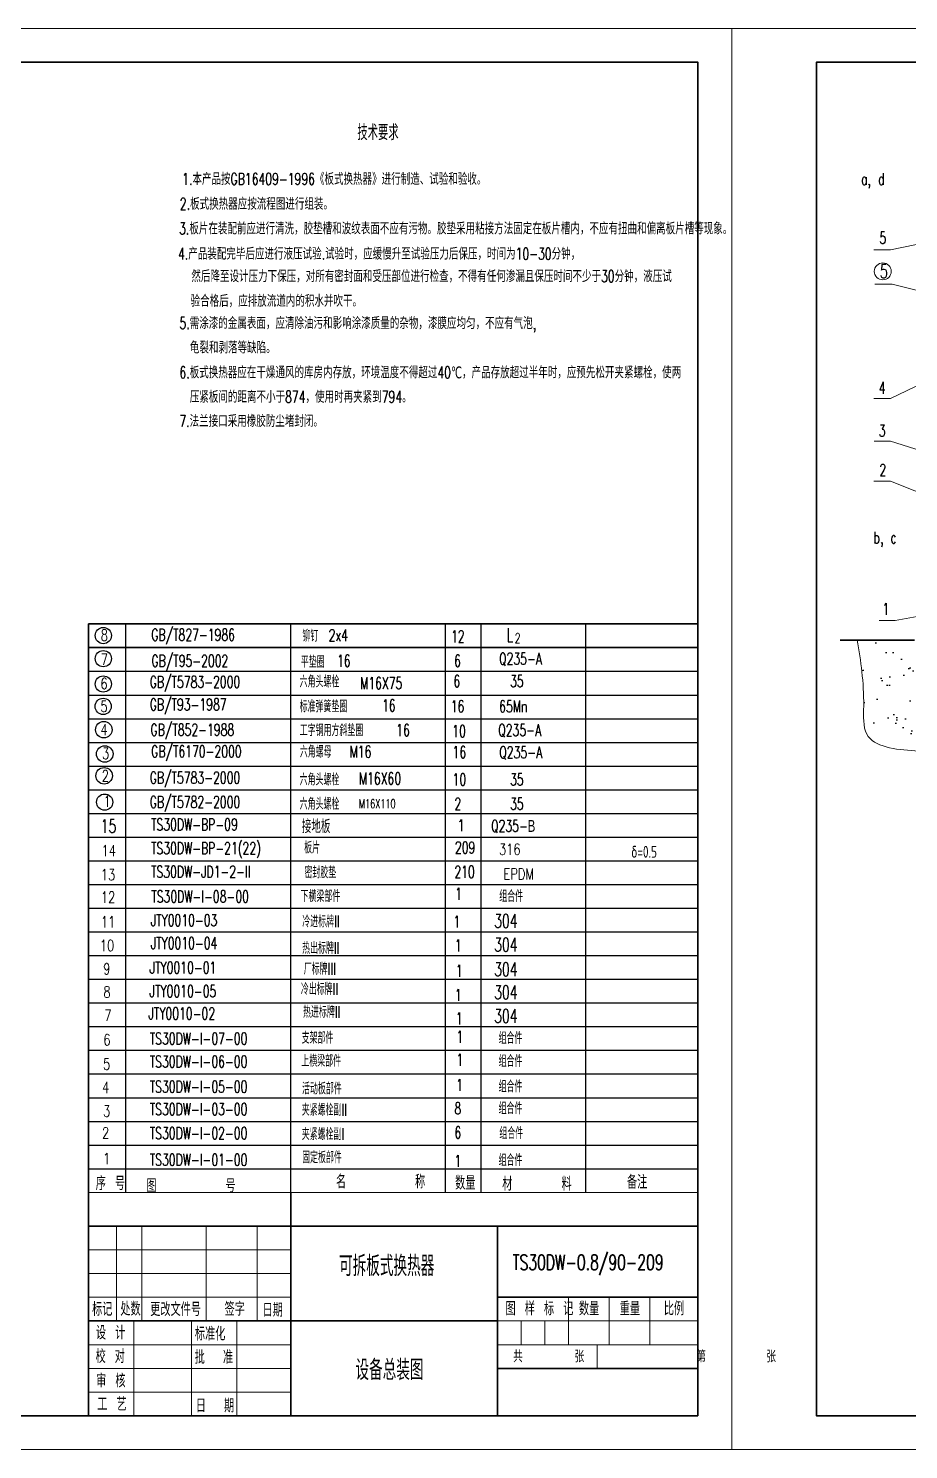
# Model space of a CAD drawing. Header units: millimetres. Extents: x -394 to 6212, y -2458 to 809.
# Drawn here: x 3913.4 to 4173.4, y -2457.9 to -2037.9 of the extents above; entities that cross this region are included whole.
import ezdxf

# ---------------------------------------------------------------- set-up
doc = ezdxf.new("R2010")
doc.units = ezdxf.units.MM
doc.layers.get('0').update_dxf_attribs({"lineweight": 18})
doc.layers.add('1', color=1, linetype='Continuous', lineweight=18, true_color=0xff0000)
doc.layers.add('2', color=2, linetype='Continuous', lineweight=18, true_color=0xffff00)
doc.layers.add('5剖面线层', color=2, linetype='Continuous')
doc.layers.add('尺寸线与文字层', color=2, linetype='Continuous')
doc.layers.add('粗实线层', color=7, linetype='Continuous', lineweight=35)
doc.layers.add('细实线层', color=7, linetype='Continuous', lineweight=18)
doc.styles.add('HZ', font='txt.shx', dxfattribs={"width": 0.67, "bigfont": 'hztxt.shx'})
doc.styles.get("Standard").update_dxf_attribs({"font": 'txt.shx', "bigfont": 'gbcbig.shx'})

msp = doc.modelspace()

# ---------------------------------------------------------------- hatches: boundary and pattern name
at = {"layer": '5剖面线层', "ltscale": 0.5}
h = msp.add_hatch(dxfattribs=at)
h.set_pattern_fill('AR-SAND', color=256, scale=5, style=0)
h.set_pattern_definition([(37.5, (8987.028, -1219.6744), (-0.314967, 9.634119), [0, -7.6, 0, -8.5, 0, -8.125]), (7.5, (8987.028, -1219.674), (8.848884, 14.11073), [0, -4.1, 0, -6.85, 0, -2.625]), (327.5, (8980.878, -1219.6744), (15.57071, 0.028295), [0, -2.5, 0, -9, 0, -11.75]), (317.5, (8980.878, -1219.674), (15.030633, 4.388378), [0, -1.25, 0, -5.9, 0, -6.75])])
edge = h.paths.add_edge_path()
edge.add_line((4347.03145, -2218.62615), (4338.82982, -2218.62615))
edge.add_line((4338.82982, -2218.62615), (4338.82982, -2242.78377))
edge.add_line((4338.82982, -2242.78377), (4295.01422, -2242.78377))
edge.add_line((4295.01422, -2242.78377), (4295.01422, -2218.62615))
edge.add_line((4295.01422, -2218.62615), (4228.5039, -2218.62615))
edge.add_line((4228.5039, -2218.62615), (4219.55198, -2218.62615))
edge.add_line((4219.55198, -2218.62615), (4219.55198, -2242.78377))
edge.add_line((4219.55198, -2242.78377), (4175.13921, -2242.78377))
edge.add_line((4175.13921, -2242.78377), (4175.13921, -2218.62615))
edge.add_line((4175.13921, -2218.62615), (4158.2109, -2218.62615))
edge.add_spline(control_points=[(4158.2109, -2218.62615), (4159.28059, -2224.79676), (4160.58169, -2233.81011), (4159.47356, -2249.92205), (4178.73204, -2252.00039), (4202.4254, -2251.13988), (4234.04212, -2236.51069), (4265.91978, -2263.33396), (4306.36229, -2248.60176), (4369.5975, -2255.34144), (4425.51968, -2252.03656), (4504.73763, -2261.93652), (4506.19975, -2230.98903), (4506.19556, -2222.06773), (4506.17103, -2218.62615)], knot_values=[3.832773029, 3.832773029, 3.832773029, 3.832773029, 23.236931658, 31.65205074, 46.674078488, 67.997266897, 110.322938376, 134.691074381, 180.886916699, 226.069157871, 322.217870304, 379.31472835, 395.629317576, 406.104323306, 406.104323306, 406.104323306, 406.104323306], degree=3, periodic=0)
edge.add_line((4506.17103, -2218.62615), (4471.97592, -2218.62615))
edge.add_line((4471.97592, -2218.62615), (4471.97592, -2242.78377))
edge.add_line((4471.97592, -2242.78377), (4371.53281, -2242.78377))
edge.add_line((4371.53281, -2242.78377), (4371.53281, -2218.62615))
edge.add_line((4371.53281, -2218.62615), (4347.03145, -2218.62615))
h.paths.add_polyline_path([(4253.40237, -2220.0719), (4264.14153, -2220.0719), (4264.14153, -2225.3219), (4253.40237, -2225.3219)], flags=24)
h.paths.add_polyline_path([(4243.15844, -2229.38426), (4254.28844, -2229.38426), (4254.28844, -2234.63426), (4243.15844, -2234.63426)], flags=24)
h.paths.add_polyline_path([(4479.59904, -2228.64365), (4479.59904, -2223.37615), (4484.84904, -2223.37615), (4484.84904, -2228.64365)], flags=24)
h.paths.add_polyline_path([(4487.72856, -2232.7333), (4487.72856, -2225.51163), (4492.97856, -2225.51163), (4492.97856, -2232.7333)], flags=24)

# ---------------------------------------------------------------- linework, layer by layer
at = {"layer": '1'}
for p, q in [((4111.13858, -2381.88314), (3931.13858, -2381.88314)), ((3931.13858, -2391.88314), (4111.13858, -2391.88314)), ((3931.13858, -2391.88314), (4111.13858, -2391.88314))]:
    msp.add_line(p, q, dxfattribs=at)
at = {"layer": '2', "ltscale": 0.5}
for p, q in [((4224.61149, -2091.49434), (4168.00609, -2103.32635)), ((4168.00609, -2103.32635), (4163.13329, -2103.32635)), ((4168.54371, -2113.48821), (4163.43187, -2113.48821)), ((4168.54371, -2113.48821), (4198.28898, -2120.94577)), ((4218.69483, -2123.01937), (4168.00609, -2147.25598)), ((4168.00609, -2147.25598), (4163.13329, -2147.25598)), ((4168.00609, -2159.90084), (4163.20545, -2159.90084)), ((4252.22927, -2186.51715), (4168.00609, -2159.90084)), ((4168.00609, -2171.65498), (4163.13329, -2171.65498)), ((4202.15112, -2185.25245), (4168.00609, -2171.65498)), ((4206.59926, -2206.22492), (4169.44372, -2212.81565)), ((4169.44372, -2212.81565), (4164.64308, -2212.81565))]:
    msp.add_line(p, q, dxfattribs=at)
for points in [[(3527.13858, -2037.88314), (4121.13858, -2037.88314), (4121.13858, -2457.88314), (3527.13858, -2457.88314)], [(4121.13858, -2037.88314), (4715.13858, -2037.88314), (4715.13858, -2457.88314), (4121.13858, -2457.88314)]]:
    msp.add_lwpolyline(points, close=True, dxfattribs=at)
msp.add_circle((4165.74604, -2109.68277), 2.5, dxfattribs=at)
msp.add_open_spline([(4158.2109, -2218.62615), (4159.28059, -2224.79676), (4160.58169, -2233.81011), (4159.47356, -2249.92205), (4178.73204, -2252.00039), (4202.4254, -2251.13988), (4234.04212, -2236.51069), (4265.91978, -2263.33396), (4306.36229, -2248.60176), (4369.5975, -2255.34144), (4425.51968, -2252.03656), (4504.73763, -2261.93652), (4506.19975, -2230.98903), (4506.19556, -2222.06773), (4506.17103, -2218.62615)], degree=3, knots=[3.832773029, 3.832773029, 3.832773029, 3.832773029, 23.236931658, 31.65205074, 46.674078488, 67.997266897, 110.322938376, 134.691074381, 180.886916699, 226.069157871, 322.217870304, 379.31472835, 395.629317576, 406.104323306, 406.104323306, 406.104323306, 406.104323306], dxfattribs=at)
at = {"layer": '尺寸线与文字层'}
for p, q in [((3942.21031, -2381.88314), (3942.21031, -2213.88314)), ((3990.93933, -2381.88314), (3990.93933, -2213.88314)), ((4036.56221, -2381.88314), (4036.56221, -2213.88314)), ((4047.17782, -2381.88314), (4047.17782, -2213.88314)), ((4078.09345, -2381.88314), (4078.09345, -2213.88314)), ((3931.13858, -2227.88314), (4111.13858, -2227.88314)), ((3931.13858, -2234.88314), (4111.13858, -2234.88314)), ((3931.13858, -2241.88314), (4111.13858, -2241.88314)), ((3931.13858, -2248.88314), (4111.13858, -2248.88314)), ((3931.13858, -2255.88314), (4111.13858, -2255.88314)), ((3931.13858, -2262.88314), (4111.13858, -2262.88314)), ((3931.13858, -2269.88314), (4111.13858, -2269.88314)), ((3931.13858, -2276.88314), (4111.13858, -2276.88314)), ((3931.13858, -2276.88314), (4108.56764, -2276.88314)), ((3931.13858, -2283.88314), (4111.13858, -2283.88314)), ((3931.13858, -2290.88314), (4111.13858, -2290.88314)), ((3931.13858, -2297.88314), (4111.13858, -2297.88314)), ((3931.13858, -2304.88314), (4111.13858, -2304.88314)), ((3931.13858, -2311.88314), (4111.13858, -2311.88314)), ((3931.13858, -2318.88314), (4111.13858, -2318.88314)), ((3931.13858, -2325.88314), (4111.13858, -2325.88314)), ((3931.13858, -2332.88314), (4111.13858, -2332.88314)), ((3931.13858, -2339.88314), (4111.13858, -2339.88314)), ((3931.13858, -2346.88314), (4111.13858, -2346.88314)), ((3931.13858, -2353.88314), (4111.13858, -2353.88314)), ((3931.13858, -2360.88314), (4111.13858, -2360.88314)), ((3931.13858, -2367.88314), (4111.13858, -2367.88314)), ((3931.13858, -2374.88314), (4111.13858, -2374.88314))]:
    msp.add_line(p, q, dxfattribs=at)
for centre, radius in [((3935.53303, -2217.32101), 2.4), ((3935.53303, -2224.13345), 2.4), ((3935.53303, -2231.63023), 2.4), ((3935.49139, -2238.24231), 2.4), ((3935.68488, -2245.13571), 2.44), ((3935.95899, -2252.30444), 2.444), ((3935.7765, -2258.75187), 2.44), ((3935.93403, -2266.5433), 2.4)]:
    msp.add_circle(centre, radius, dxfattribs=at)
at = {"layer": '粗实线层'}
for p, q in [((3931.13858, -2213.88314), (4111.13858, -2213.88314)), ((3931.13858, -2213.88314), (3931.13858, -2447.88314)), ((3931.13858, -2220.88314), (4111.13858, -2220.88314)), ((4153.21785, -2218.62615), (4175.13921, -2218.62615)), ((3990.93933, -2381.88314), (3990.93933, -2447.88314)), ((3931.13858, -2391.88314), (4111.13858, -2391.88314)), ((4051.93933, -2447.88314), (4051.93933, -2391.88314)), ((4051.93933, -2412.88314), (4111.13858, -2412.88314)), ((4051.93933, -2419.88314), (3931.13858, -2419.88314)), ((4051.93933, -2433.88314), (4111.13858, -2433.88314))]:
    msp.add_line(p, q, dxfattribs=at)
for points in [[(4111.13858, -2447.88314), (3552.13858, -2447.88314), (3552.13858, -2047.88314), (4111.13858, -2047.88314)], [(4705.13858, -2447.88314), (4146.13858, -2447.88314), (4146.13858, -2047.88314), (4705.13858, -2047.88314)]]:
    msp.add_lwpolyline(points, close=True, dxfattribs=at)
at = {"layer": '细实线层'}
for p, q in [((3939.43933, -2391.88314), (3939.43933, -2419.88314)), ((3946.93933, -2391.88314), (3946.93933, -2415.88314)), ((3965.93933, -2419.88314), (3965.93933, -2391.88314)), ((3980.93933, -2419.88314), (3980.93933, -2391.88314)), ((3931.13858, -2398.88314), (3990.93933, -2398.88314)), ((3946.93933, -2398.88314), (3946.93933, -2419.88314)), ((3990.93933, -2405.88314), (3931.13858, -2405.88314)), ((3931.13858, -2412.88314), (3990.93933, -2412.88314)), ((4072.93933, -2426.88314), (4072.93933, -2412.88314)), ((4084.93933, -2426.88314), (4084.93933, -2412.88314)), ((4096.93933, -2426.88314), (4096.93933, -2412.88314)), ((3944.52972, -2419.88314), (3944.52972, -2447.88314)), ((3961.58292, -2419.88314), (3961.58292, -2447.88314)), ((3974.96739, -2419.88314), (3974.96739, -2447.88314)), ((4051.93933, -2419.88314), (4111.13858, -2419.88314)), ((4058.93933, -2426.88314), (4058.93933, -2419.88314)), ((4065.93933, -2426.88314), (4065.93933, -2419.88314)), ((3931.13858, -2426.88314), (3990.93933, -2426.88314)), ((4051.93933, -2426.88314), (4111.13858, -2426.88314)), ((4081.43933, -2433.88314), (4081.43933, -2426.88314)), ((3990.93933, -2433.88314), (3931.13858, -2433.88314)), ((3931.13858, -2440.88314), (3990.93933, -2440.88314))]:
    msp.add_line(p, q, dxfattribs=at)

# ---------------------------------------------------------------- texts
at = {"color": 2, "ltscale": 20, "width": 0.67}
for s, height, p in [('L', 4, (4054.69225, -2219.15738)), ('2', 3, (4057.03902, -2219.58357)), ('304', 4, (4050.97415, -2303.64975)), ('304', 4, (4050.97415, -2310.68818)), ('304', 4, (4050.97415, -2317.967)), ('304', 4, (4050.97415, -2324.76503)), ('304', 4, (4050.97415, -2331.76267))]:
    msp.add_text(s, height=height, dxfattribs=at).set_placement(p)
at = {"layer": '2', "style": 'HZ', "width": 0.67}
for s, height, p in [('技术要求', 4.55, (4010.56228, -2070.90202)), ('1.本产品按GB16409-1996《板式换热器》进行制造、试验和验收。', 3.5, (3958.84447, -2084.12109)), ('a, d', 3.5, (4159.33581, -2084.13797)), ('2.板式换热器应按流程图进行组装。', 3.5, (3958.14303, -2091.48246)), ('3.板片在装配前应进行清洗，胶垫槽和波纹表面不应有污物。胶垫采用粘接方法固定在板片槽内，不应有扭曲和偏离板片槽等现象。', 3.5, (3957.91368, -2098.74808)), ('4.产品装配完毕后应进行液压试验.试验时，应缓慢升至试验压力后保压，时间为10-30分钟，', 3.5, (3957.60968, -2106.2167)), ('然后降至设计压力下保压，对所有密封面和受压部位进行检查，不得有任何渗漏且保压时间不少于30分钟，液压试', 3.5, (3961.5465, -2112.87003)), ('验合格后，应排放流道内的积水并吹干。', 3.5, (3961.3063, -2120.16145)), ('5.需涂漆的金属表面，应清除油污和影响涂漆质量的杂物，漆膜应均匀，不应有气泡,', 3.5, (3958.04198, -2126.71864)), ('龟裂和剥落等缺陷。', 3.5, (3961.10879, -2133.94247)), ('6.板式换热器应在干燥通风的库房内存放，环境温度不得超过40℃，产品存放超过半年时，应预先松开夹紧螺栓，使两', 3.5, (3958.03635, -2141.28723)), ('压紧板间的距离不小于874，使用时再夹紧到794。', 3.5, (3961.07922, -2148.51468)), ('7.法兰接口采用橡胶防尘堵封闭。', 3.5, (3958.00943, -2155.65326)), ('b, c', 3.5, (4163.03258, -2190.11284)), ('可拆板式换热器', 6, (4005.16083, -2406.62092)), ('TS30DW-0.8/90-209', 4.5, (4056.4221, -2404.79399)), ('设备总装图', 6, (4010.01086, -2437.35005))]:
    msp.add_text(s, height=height, dxfattribs=at).set_placement(p)
at = {"layer": '2', "ltscale": 0.5, "width": 0.67}
msp.add_text('5', height=4, dxfattribs=at).set_placement((4164.94838, -2111.65104))
at = {"layer": '2', "width": 0.67}
for s, height, p in [('GB/T827-1986', 3.5, (3949.70529, -2218.82357)), ('铆钉', 3.5, (3994.34129, -2219.13257)), ('2x4', 3.5, (4002.08429, -2218.97757)), ('12', 3.5, (4038.24229, -2219.31907)), ('GB/T95-2002', 3.5, (3949.75278, -2226.5351)), ('平垫圈', 3.5, (3993.87678, -2226.8316)), ('16', 3.5, (4004.56178, -2226.5351)), ('6', 3.5, (4039.11678, -2226.5351)), ('Q235-A', 3.5, (4052.43508, -2225.89981)), ('GB/T5783-2000', 3.5, (3949.24929, -2232.77636)), ('六角头螺栓', 3.5, (3993.52479, -2232.66362)), ('M16X75', 3.5, (4011.39598, -2233.11922)), ('6', 3.5, (4038.96279, -2232.5367)), ('35', 3.5, (4055.67479, -2232.5367)), ('GB/T93-1987', 3.5, (3949.24929, -2239.44726)), ('标准弹簧垫圈', 3.5, (3993.52429, -2239.98576)), ('   16', 3.5, (4011.03729, -2239.71676)), ('16', 3.5, (4038.15729, -2239.98576)), ('65Mn ', 3.5, (4052.45279, -2239.98576)), ('GB/T852-1988', 3.5, (3949.48279, -2246.89994)), ('工字钢用方斜垫圈', 3.5, (3993.55129, -2247.03594)), ('16', 3.5, (4022.04529, -2247.02194)), ('10', 3.5, (4038.59353, -2247.31209)), ('Q235-A', 3.5, (4052.18322, -2247.0167)), ('GB/T6170-2000', 3.5, (3949.67331, -2253.29119)), ('六角螺母', 3.5, (3993.57481, -2253.37719)), ('M16', 3.5, (4008.28631, -2253.37094)), ('16', 3.5, (4038.69081, -2253.52683)), ('Q235-A', 3.5, (4052.49124, -2253.56696)), ('GB/T5783-2000', 3.5, (3949.24929, -2261.05488)), ('六角头螺栓', 3.5, (3993.52429, -2261.59338)), ('M16X60', 3.5, (4011.03729, -2261.32438)), ('10', 3.5, (4038.69429, -2261.59338)), ('35', 3.5, (4055.67479, -2261.59338)), ('GB/T5782-2000', 3.5, (3949.24929, -2268.25741)), ('六角头螺栓', 3.5, (3993.52429, -2268.79591)), ('M16X110', 2.625, (4011.02687, -2268.32111)), ('2', 3.5, (4039.23129, -2268.79591)), ('35', 3.5, (4055.67479, -2268.79591)), ('TS30DW-BP-09', 3.5, (3949.62703, -2274.90431)), ('TS30DW-BP-21(22)', 3.5, (3949.62703, -2281.90431)), ('板片', 3.5, (3994.86053, -2281.72531)), ('209', 3.5, (4039.39202, -2281.7356)), ('TS30DW-JD1-2-II', 3.5, (3949.62703, -2288.85667)), ('密封胶垫', 3.5, (3994.95903, -2289.04167)), ('210', 3.5, (4039.20802, -2288.90596)), ('TS30DW-I-08-00', 3.5, (3949.70503, -2296.18275)), ('下横梁部件', 3.5, (3993.79153, -2296.07306)), ('1', 3.5, (4039.44803, -2295.39006)), ('组合件', 3.5, (4052.48603, -2296.07306)), ('JTY0010-03', 3.5, (3949.52252, -2303.20208)), ('冷进标牌II', 3.5, (3994.29781, -2303.53842)), ('1', 3.5, (4038.98479, -2303.61891)), ('JTY0010-04', 3.5, (3949.52252, -2309.98913)), ('热出标牌II', 3.5, (3994.26192, -2311.40403)), ('1', 3.5, (4039.31679, -2310.65735)), ('JTY0010-01', 3.5, (3949.21658, -2317.19722)), ('厂标牌III', 3.5, (3994.74437, -2317.55168)), ('1', 3.5, (4039.64879, -2318.13216)), ('JTY0010-05', 3.5, (3949.20152, -2324.16934)), ('冷出标牌II', 3.5, (3993.88787, -2323.50461)), ('1', 3.5, (4039.32779, -2325.3092)), ('热进标牌II', 3.5, (3994.52651, -2330.30069)), ('JTY0010-02', 3.5, (3948.8644, -2330.76329)), ('1', 3.5, (4039.66629, -2332.21633)), ('TS30DW-I-07-00', 3.5, (3949.25529, -2338.18237)), ('支架部件', 3.5, (3994.11951, -2337.93537)), ('1', 3.5, (4039.83079, -2337.66587)), ('组合件', 3.5, (4052.28929, -2337.98137)), ('TS30DW-I-06-00', 3.5, (3949.25529, -2344.9804)), ('上横梁部件', 3.5, (3994.02334, -2344.7334)), ('1', 3.5, (4039.83079, -2344.4639)), ('组合件', 3.5, (4052.28929, -2344.7794)), ('TS30DW-I-05-00', 3.5, (3949.25529, -2352.38001)), ('活动板部件', 3.5, (3994.23271, -2352.91787)), ('1', 3.5, (4039.73279, -2351.89301)), ('组合件', 3.5, (4052.28929, -2352.29351)), ('TS30DW-I-03-00', 3.5, (3949.25529, -2359.04408)), ('夹紧螺栓副II', 3.5, (3994.14068, -2359.2101)), ('8', 3.5, (4039.24379, -2358.76808)), ('组合件', 3.5, (4052.28929, -2358.76208)), ('TS30DW-I-02-00', 3.5, (3949.25529, -2366.1226)), ('夹紧螺栓副I', 3.5, (3994.14068, -2366.38912)), ('6', 3.5, (4039.24379, -2365.9471)), ('组合件', 3.5, (4052.51515, -2366.1151)), ('TS30DW-I-01-00', 3.5, (3949.25529, -2373.9626)), ('固定板部件', 3.5, (3994.25929, -2373.26064)), ('1', 3.5, (4039.24379, -2374.3411)), ('组合件', 3.5, (4052.28929, -2374.0641))]:
    msp.add_text(s, height=height, dxfattribs=at).set_placement(p)
at = {"layer": '2', "ltscale": 0.5, "char_height": 3.5, "attachment_point": 1, "style": 'HZ'}
for s, insert in [('5', (4164.74061, -2098.04273)), ('4', (4164.54203, -2142.34358)), ('3', (4164.54203, -2155.02255)), ('2', (4164.74061, -2166.64157)), ('1', (4165.67048, -2207.71484))]:
    msp.add_mtext(s, dxfattribs=dict(at, insert=insert))
at = {"layer": '2', "insert": (3934.75903, -2275.62542), "char_height": 4, "width": 7.6571429, "attachment_point": 7}
msp.add_mtext('\\W0.67;15', dxfattribs=at)
at = {"layer": '2', "ltscale": 20, "attachment_point": 7, "style": 'HZ'}
for s, insert, char_height, width in [('接地板', (3994.18729, -2275.71245), 4, 12.06), ('Q235-{\\fArial|b0|i0|c0|p32;B}', (4050.07709, -2275.66126), 3.5, 21.105)]:
    msp.add_mtext(s, dxfattribs=dict(at, insert=insert, char_height=char_height, width=width))
at = {"layer": '2', "linetype": 'Continuous', "insert": (4040.18238, -2275.13603), "char_height": 3.5, "width": 3.35, "attachment_point": 7, "style": 'HZ'}
msp.add_mtext('\\T1;1', dxfattribs=at)
at = {"layer": '2', "ltscale": 0.5, "insert": (4091.47208, -2282.96586), "char_height": 3.5, "width": 16.1663269, "attachment_point": 7, "style": 'HZ'}
msp.add_mtext('δ=0.5', dxfattribs=at)
at = {"layer": '尺寸线与文字层', "style": 'HZ', "width": 0.75}
for s, height, p in [('8', 3.3, (3934.77948, -2218.8661)), ('7', 3.3, (3934.80453, -2226.00731)), ('6', 3.3, (3934.70841, -2233.12713)), ('5', 3.3, (3934.65342, -2239.89053)), ('4', 3.3, (3934.67394, -2246.78496)), ('3', 3.3, (3935.19507, -2253.82127)), ('2', 3.3, (3935.08845, -2260.41357)), ('1', 3.3, (3935.61821, -2267.97648)), ('14', 3.3, (3935.00329, -2282.53387)), ('316', 3.3, (4052.41452, -2282.13237)), ('13', 3.3, (3934.78259, -2289.64109)), ('EPDM', 3.3, (4053.74272, -2289.44197)), ('12', 3.3, (3934.80813, -2296.29371)), ('11', 3.3, (3934.81934, -2303.57386)), ('10', 3.3, (3934.49663, -2310.57183)), ('9', 3.3, (3935.51825, -2317.45412)), ('8', 3.3, (3935.53772, -2324.29142)), ('7', 3.3, (3935.86891, -2331.22353)), ('6', 3.3, (3935.53771, -2338.41734)), ('5', 3.3, (3935.50124, -2345.63117)), ('4', 3.3, (3935.1615, -2352.50272)), ('3', 3.3, (3935.50121, -2359.49729)), ('2', 3.3, (3935.14205, -2365.9732)), ('1', 3.3, (3935.47327, -2373.5539)), ('序 号', 4, (3933.29831, -2381.18484)), ('名       称', 4, (4004.25486, -2380.70022)), ('数量', 4, (4039.45667, -2381.07951)), ('材     料', 4, (4053.35855, -2381.35487)), ('备注', 4, (4090.19328, -2380.8071)), ('图       号', 4, (3948.25641, -2381.90303)), ('标记', 4, (3932.2197, -2418.36534)), ('处数', 4, (3940.55276, -2418.32293)), ('更改文件号', 4, (3949.39595, -2418.43823)), (' 签字', 4, (3968.68038, -2418.33447)), ('日期', 4, (3982.56479, -2418.62841)), ('图 样 标 记', 4, (4054.33467, -2418.21716)), ('数量', 4, (4076.02196, -2418.21716)), ('重量', 4, (4088.05494, -2418.21716)), ('比例', 4, (4101.09601, -2418.21716)), ('设 计', 4, (3933.3472, -2425.35109)), ('标准化', 4, (3962.57538, -2425.65574)), ('校 对', 4, (3933.24188, -2432.32749)), ('批  准', 4, (3962.52299, -2432.56955)), ('共      张             第       张', 3.5, (4056.56057, -2432.10419)), ('审 核', 4, (3933.42078, -2439.53484)), ('工 艺', 4, (3933.74655, -2446.44864)), ('日  期', 4, (3962.83708, -2446.89824))]:
    msp.add_text(s, height=height, dxfattribs=at).set_placement(p)

doc.saveas('drawing.dxf')
